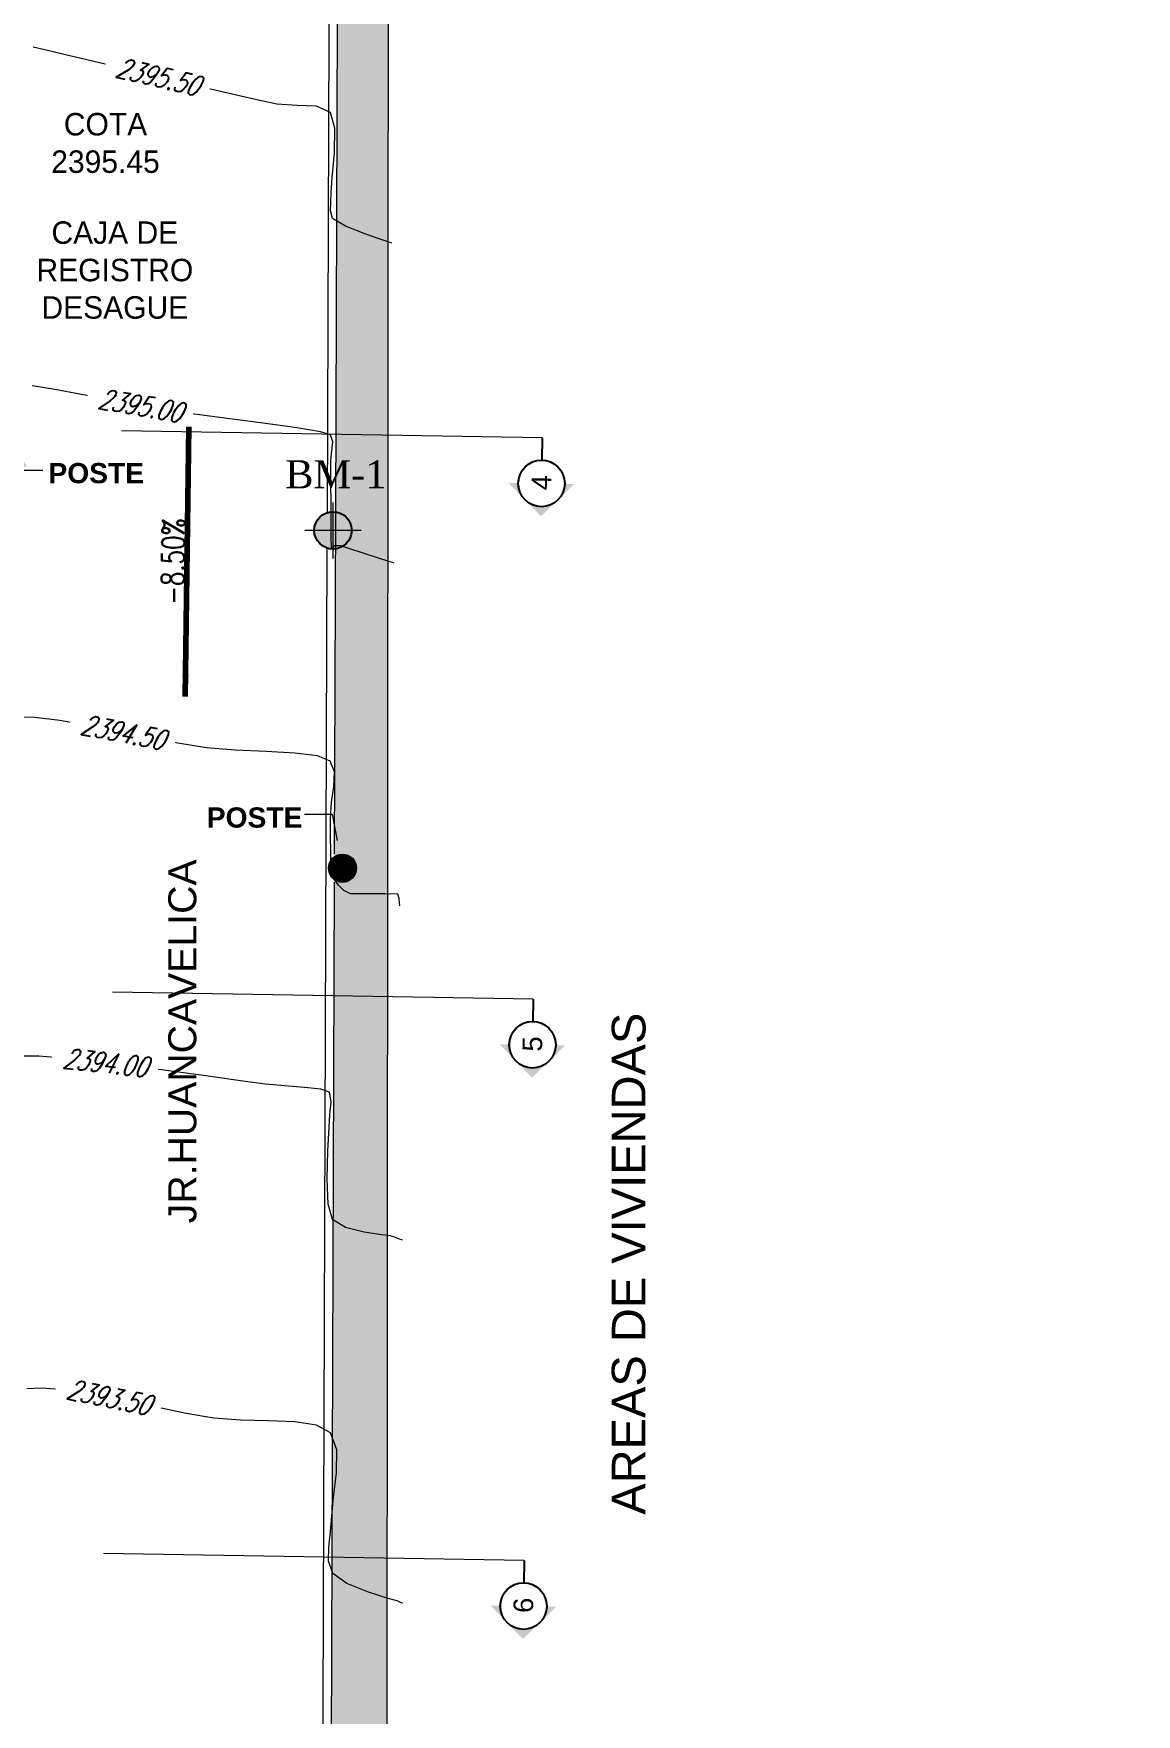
# Model space of a CAD drawing. Header units: metres. Extents: x 0 to 730306, y 0 to 8491524.
# Drawn here: x 729558.87 to 729578.52, y 8491359.72 to 8491389.66 of the extents above; entities that cross this region are included whole.
import ezdxf
from ezdxf import colors
from ezdxf.entities.mleader import LeaderData, LeaderLine
from ezdxf.math import Vec2, Vec3

# ---------------------------------------------------------------- set-up
doc = ezdxf.new("R2010")
doc.units = ezdxf.units.M
doc.linetypes.add('HIDDEN', pattern=[0.375, 0.25, -0.125])
for name, color, linetype in [('C-TOPO-MAJR', 9, 'Continuous'), ('C-TOPO-MINR', 8, 'Continuous'), ('C-TOPO-TEXT', 7, 'Continuous'), ('LINEAS DE SECCIÓN', 150, 'HIDDEN'), ('TEXTO DE SECCIÓN', 11, 'Continuous'), ('V-NODE-TEXT', 11, 'Continuous')]:
    doc.layers.add(name, color=color, linetype=linetype)
for name, color, linetype, lineweight in [('CALLES', 5, 'Continuous', 18), ('ESPINAS', 86, 'Continuous', 0), ('HACH', 7, 'Continuous', 0), ('T-POSTE', 7, 'Continuous', 25), ('TEX-2', 5, 'Continuous', 5), ('TEXTO', 255, 'Continuous', 0)]:
    doc.layers.add(name, color=color, linetype=linetype, lineweight=lineweight)
doc.styles.add('Arial', font='arial.ttf')
doc.styles.add('Estilo_Generado_4', font='')
doc.styles.add('ROMANS-SP', font='simplex.shx', dxfattribs={"width": 0.75, "height": 1.8, "bigfont": '@extfont2.shx'})
doc.styles.add('SIMPLEX', font='simplex.shx', dxfattribs={"width": 0.75, "oblique": 20, "height": 1.75})
doc.styles.get("Standard").update_dxf_attribs({"font": 'arial.ttf'})
doc.styles.add('Titulo', font='BRITANIC.TTF')
doc.styles.get('Estilo_Generado_4').set_extended_font_data('Arial', bold=True)
doc.dimstyles.new('COTA JCCH', dxfattribs={"dimtxt": 1.8, "dimasz": 1.8, "dimexe": 1.8, "dimexo": 0.75, "dimgap": 0.09, "dimtad": 0, "dimtih": 1, "dimtoh": 1, "dimzin": 0, "dimdsep": 46, "dimtxsty": 'Standard', "dimblk": 'ARCHTICK', "dimcen": 0.09, "dimazin": 0, "dimtfac": 1, "dimtix": 1, "dimtofl": 0, "dimtmove": 0, "dimatfit": 3, "dimfxl": 1, "dimtolj": 1, "dimtzin": 0, "dimarcsym": 0})

# ---------------------------------------------------------------- blocks, each defined once
blk = doc.blocks.new('*U112', base_point=(729564.2023147538, 8491380.80613671, 2395.023))
at = {"layer": 'V-NODE-TEXT', "color": 7, "linetype": 'ByBlock', "insert": (729563.3523147538, 8491382.05613671, 2395.023), "char_height": 0.5, "attachment_point": 1}
blk.add_mtext('{\\fTimes New Roman|b0|i0|c0|p18;\\C7;BM-1}', dxfattribs=at)
blk = doc.blocks.new('*U113', base_point=(729564.2023147538, 8491380.80613671, 2395.023))
at = {"color": 6, "linetype": 'ByBlock', "lineweight": -2}
blk.add_blockref('*U112', (729564.2023147538, 8491380.80613671, 2395.023), dxfattribs=at)
blk = doc.blocks.new('AeccSectionMark')
at = {"linetype": 'ByBlock', "lineweight": -2}
h = blk.add_hatch(color=0, dxfattribs=at)
h.paths.add_polyline_path([(6, 7.207106781186548), (5.646446609406726, 6.853553390593274, -0.4142135623730954), (6.353553390593274, 6.853553390593274)])
h.paths.add_polyline_path([(5.646446609406726, 6.853553390593274), (5.292893218813451, 6.499999999999999), (5.5, 6.499999999999999, -0.1989123673796585)])
h.paths.add_polyline_path([(6.353553390593274, 6.853553390593275, -0.198912367379659), (6.5, 6.499999999999999), (6.70710678118655, 6.499999999999999)])
at = {"color": 0, "linetype": 'ByBlock', "lineweight": -2}
blk.add_circle((6, 6.5), 0.5, dxfattribs=at)
blk = doc.blocks.new('POSTE DE CONCRETO')
at = {"layer": 'T-POSTE', "lineweight": 0}
h = blk.add_hatch(dxfattribs=at)
h.set_pattern_fill('ANSI31', color=256, scale=0.02, angle=135)
h.set_pattern_definition([(180, (0, 0), (-6.938893903907228e-18, -0.0635), [])])
edge = h.paths.add_edge_path()
edge.add_arc((0, 0), 1.728643028095317, 0, 360)
blk.add_circle((0, 0), 1.728643028095317, dxfattribs=at)
blk = doc.blocks.new('*U139', base_point=(729564.3710564843, 8491374.790065188, 2394.539))
at = {"color": 3, "linetype": 'ByBlock', "lineweight": -2, "xscale": 0.1446221087505031, "yscale": 0.1446221087505031, "zscale": 0.1446221087505031}
blk.add_blockref('POSTE DE CONCRETO', (729564.3710564843, 8491374.790065188, 2394.539), dxfattribs=at)
blk = doc.blocks.new('_ArchTick')
at = {"color": 0, "linetype": 'ByBlock', "const_width": 0.15}
blk.add_lwpolyline([(-0.5, -0.5), (0.5, 0.5)], dxfattribs=at)

msp = doc.modelspace()

# ---------------------------------------------------------------- hatches: boundary and pattern name
at = {"true_color": 0xff0000}
h = msp.add_hatch(color=1, dxfattribs=at)
h.dxf.hatch_style = 1
h.paths.add_polyline_path([(729564.5356480872, 8491380.80613671, 0.4142135623730951), (729564.2023147538, 8491381.139470045), (729564.2023147538, 8491380.80613671)])
h.paths.add_polyline_path([(729563.8689814204, 8491380.80613671, 0.4142135623730951), (729564.2023147538, 8491380.472803377), (729564.2023147538, 8491380.80613671)])
at = {"true_color": 0xffffff}
h = msp.add_hatch(color=7, dxfattribs=at)
h.dxf.hatch_style = 1
h.paths.add_polyline_path([(729563.8689814204, 8491380.80613671), (729564.2023147538, 8491380.80613671), (729564.2023147538, 8491381.139470045, 0.4142135623730951)])
h.paths.add_polyline_path([(729564.2023147538, 8491380.472803377, 0.4142135623730951), (729564.5356480872, 8491380.80613671), (729564.2023147538, 8491380.80613671)])

# ---------------------------------------------------------------- linework, layer by layer
at = {"lineweight": 5, "elevation": 2395.023, "flags": 128}
for points in [[(729564.2023147538, 8491381.30613671), (729564.2023147538, 8491380.30613671)], [(729564.7023147538, 8491380.80613671), (729563.7023147538, 8491380.80613671)]]:
    msp.add_lwpolyline(points, dxfattribs=at)
msp.add_circle((729564.2023147538, 8491380.80613671, 2395.023), 0.3333333333333333)
at = {"layer": 'C-TOPO-MAJR', "color": 3, "linetype": 'Continuous', "lineweight": 9, "elevation": 2395}
msp.add_lwpolyline([(729565.2924412095, 8491380.222197762), (729565.2626687345, 8491380.231875638), (729565.1801001774, 8491380.258786883), (729565.0140026688, 8491380.312993927), (729564.7565627613, 8491380.396968998), (729564.4688294611, 8491380.490448415), (729564.3380594796, 8491380.531895168), (729564.2793284352, 8491380.532042673), (729564.226329114, 8491380.528858228), (729564.1757846155, 8491380.469338462), (729564.1729279698, 8491380.694825295), (729564.1695336709, 8491381.201883154), (729564.1664882306, 8491381.73890678), (729564.164678161, 8491382.05429091), (729564.181044792, 8491382.222719597), (729564.1974178691, 8491382.384543316), (729564.1611196474, 8491382.507352393), (729563.9789736726, 8491382.56254658), (729563.5657234148, 8491382.632290255), (729563.0008606954, 8491382.711572895), (729562.3638773358, 8491382.795383971), (729561.7342651575, 8491382.878712952), (729561.1915159818, 8491382.956549315), (729560.5629142373, 8491383.066298412), (729559.8801459236, 8491383.197025819), (729559.2456129804, 8491383.315263266), (729558.8415301959, 8491383.378369773)], dxfattribs=at)
at = {"layer": 'C-TOPO-MINR', "color": 84, "linetype": 'Continuous', "lineweight": 0}
for points, elevation in [([(729565.2526875702, 8491385.925445242), (729565.2393631561, 8491385.92966548), (729565.1972021754, 8491385.942725483), (729565.112333951, 8491385.969333384), (729565.0068365386, 8491386.00522404), (729564.7850347675, 8491386.08369165), (729564.4275092625, 8491386.22483296), (729564.1966462198, 8491386.36347675), (729564.1554404158, 8491386.498446072), (729564.1617875689, 8491386.659310404), (729564.1704252876, 8491386.827018183), (729564.1905172647, 8491387.091463042), (729564.2270493389, 8491387.527394941), (729564.2324706853, 8491387.96946257), (729564.1592304787, 8491388.25231461), (729563.9100670336, 8491388.36319242), (729563.5624946131, 8491388.37455472), (729563.2027050563, 8491388.397003371), (729562.7914593578, 8491388.488500385), (729562.0195491558, 8491388.668079508), (729561.073963524, 8491388.890661528), (729560.1416915345, 8491389.111167235), (729559.4097222611, 8491389.284517406), (729559.0650447762, 8491389.365632838), (729558.8570086516, 8491389.411869379)], 2395.5), ([(729565.3945590202, 8491374.118179956), (729565.393379635, 8491374.128898041), (729565.3904826276, 8491374.168412939), (729565.3826696591, 8491374.24825588), (729565.3598385651, 8491374.324158147), (729565.1328467686, 8491374.335522797), (729564.7363679736, 8491374.333191272), (729564.5157339801, 8491374.332016097), (729564.4557105796, 8491374.359617697), (729564.3982299855, 8491374.392546583), (729564.3033927777, 8491374.48501759), (729564.1906724139, 8491374.644320691), (729564.1700884666, 8491374.796707286), (729564.1613952114, 8491375.061151808), (729564.1585572466, 8491375.37485567), (729564.1555391706, 8491375.675020278), (729564.1775945269, 8491375.959864544), (729564.2191745959, 8491376.247396993), (729564.2280405823, 8491376.504503453), (729564.1519536905, 8491376.698069755), (729563.9281810723, 8491376.790086163), (729563.5230812118, 8491376.838810213), (729563.0096380691, 8491376.865073752), (729562.4608356045, 8491376.889708621), (729561.9496577779, 8491376.933546666), (729561.4397458473, 8491377.019060342), (729560.7619108609, 8491377.151601689), (729560.0239102261, 8491377.296130145), (729559.3335013494, 8491377.417605137), (729558.8878532914, 8491377.474639382), (729558.6520531783, 8491377.482223079)], 2394.5), ([(729565.43830853, 8491368.164886026), (729565.4274388304, 8491368.16890693), (729565.3906242675, 8491368.18267977), (729565.3150109827, 8491368.210771332), (729565.2245593562, 8491368.242793562), (729565.0680655388, 8491368.261354959), (729564.7608746963, 8491368.30376755), (729564.4282908903, 8491368.388255363), (729564.195618182, 8491368.533042425), (729564.1184031132, 8491368.80686529), (729564.0972358155, 8491369.255616251), (729564.1095552176, 8491369.754646128), (729564.1328002482, 8491370.179305738), (729564.1444098363, 8491370.404945903), (729564.1672423331, 8491370.626595097), (729564.1390443492, 8491370.801870959), (729563.988348661, 8491370.850659415), (729563.6956557791, 8491370.884321777), (729563.3404836959, 8491370.911861204), (729563.0023504045, 8491370.942280864), (729562.639613443, 8491370.991665466), (729561.9804512601, 8491371.084851705), (729561.1488233681, 8491371.199149653), (729560.2686892799, 8491371.311869381), (729559.4640085076, 8491371.40032096), (729558.9578910697, 8491371.43836152), (729558.7002359092, 8491371.44018105)], 2394), ([(729565.4400432023, 8491361.696784498), (729565.4364098856, 8491361.698457362), (729565.4193198232, 8491361.706332123), (729565.3818710829, 8491361.723568225), (729565.3455730861, 8491361.740158238), (729565.1860124609, 8491361.782992275), (729564.8324860669, 8491361.891586691), (729564.4490140346, 8491362.046574747), (729564.199616495, 8491362.228589691), (729564.1254509651, 8491362.443324417), (729564.1278236568, 8491362.697109953), (729564.1609777432, 8491362.971536748), (729564.1791563983, 8491363.24819526), (729564.210783563, 8491363.591480302), (729564.2663832203, 8491364.015794301), (729564.2733486076, 8491364.42773915), (729564.1590729615, 8491364.733916739), (729563.9116480425, 8491364.865352944), (729563.5246997661, 8491364.925231883), (729563.0533816533, 8491364.945096044), (729562.5528472244, 8491364.95648792), (729562.0782500001, 8491364.990950001), (729561.5877663954, 8491365.079021057), (729560.923518461, 8491365.220199158), (729560.1882002297, 8491365.371210089), (729559.4845057334, 8491365.48877962), (729559.0133296152, 8491365.529677158), (729558.747990751, 8491365.51480129)], 2393.5)]:
    msp.add_lwpolyline(points, dxfattribs=dict(at, elevation=elevation))
at = {"layer": 'CALLES', "lineweight": 13}
for points in [[(729564.2535009411, 8491381.13551656), (729564.314295298, 8491398.667597273)], [(729564.2323643144, 8491375.040065188), (729564.2535009411, 8491381.13551656)], [(729563.9700058692, 8491342.638019651), (729564.1012564119, 8491380.488491746)], [(729564.1300817799, 8491345.543484509), (729564.2306305112, 8491374.540065188)]]:
    msp.add_lwpolyline(points, dxfattribs=at)
at = {"layer": 'LINEAS DE SECCIÓN', "color": 150, "linetype": 'HIDDEN', "lineweight": 20, "ltscale": 30}
for points in [[(729567.7709495669, 8491372.458436003), (729540.774418652, 8491372.891239151), (729536.7749325905, 8491372.955358136)], [(729567.7709495669, 8491372.458436003), (729540.774418652, 8491372.891239151), (729536.7749325905, 8491372.955358136)], [(729567.7709495669, 8491372.458436003), (729540.774418652, 8491372.891239151), (729536.7749325905, 8491372.955358136)], [(729567.6106521047, 8491362.459720848), (729540.6141211899, 8491362.892523997), (729536.6146351284, 8491362.956642982)], [(729567.6106521047, 8491362.459720848), (729540.6141211899, 8491362.892523997), (729536.6146351284, 8491362.956642982)], [(729567.6106521047, 8491362.459720848), (729540.6141211899, 8491362.892523997), (729536.6146351284, 8491362.956642982)]]:
    msp.add_lwpolyline(points, dxfattribs=at)

# ---------------------------------------------------------------- block references
at = {"color": 6, "linetype": 'ByBlock', "lineweight": -2}
msp.add_blockref('*U113', (729564.2023147538, 8491380.80613671, 2395.023), dxfattribs=at)
at = {"layer": 'ESPINAS'}
msp.add_blockref('*U139', (729564.3710564843, 8491374.790065188, 2394.539), dxfattribs=at)

# ---------------------------------------------------------------- texts
at = {"layer": 'C-TOPO-TEXT', "color": 7, "linetype": 'Continuous', "lineweight": 5, "attachment_point": 2, "rotation": 89.26995370065724, "style": 'ROMANS-SP'}
for insert, char_height in [((729561.1512797007, 8491380.256265372), 0.4000000272586775), ((729561.1512796765, 8491380.25626537), 0.4000000657208564), ((729561.151279678, 8491380.25626537), 0.4000000635492297)]:
    msp.add_mtext('{\\C2;-8.50%}', dxfattribs=dict(at, insert=insert, char_height=char_height))
at = {"layer": 'TEX-2', "lineweight": 9, "style": 'Arial'}
for s, height, p in [('JR.HUANCAVELICA', 0.5, (729561.7675965945, 8491368.46417871)), ('AREAS DE VIVIENDAS', 0.6, (729569.770827813, 8491363.272812016, -2393.5))]:
    msp.add_text(s, height=height, rotation=90, dxfattribs=at).set_placement(p)
at = {"layer": 'TEXTO DE SECCIÓN', "color": 11, "linetype": 'Continuous', "lineweight": -3, "char_height": 0.35, "attachment_point": 5, "rotation": 89.08152386601843, "bg_fill": 3, "box_fill_scale": 1.635, "bg_fill_color": 256, "bg_fill_true_color": 13158600, "bg_fill_transparency": 0}
for s, insert, width in [('4', (729567.9184232311, 8491381.65725389), 0.1397189726864604), ('5', (729567.7581257691, 8491371.658538736), 0.1339317963029976), ('6', (729567.597828307, 8491361.659823582), 0.1333806366474297)]:
    msp.add_mtext(s, dxfattribs=dict(at, insert=insert, width=width))

# ---------------------------------------------------------------- leaders
at = {"layer": 'TEX-2', "lineweight": 9}
ml = msp.add_multileader_mtext('Standard', dxfattribs=at)
ml.set_content('{\\H1.44x;\\C1;POSTE\\H0.69444x; }', color=2, style='Estilo_Generado_4')
ml.set_leader_properties(color=5, linetype='ByLayer', lineweight=-1)
ml.build(insert=Vec2(0, 0))
ml.multileader.update_dxf_attribs({"dogleg_length": 2.5, "arrow_head_size": 0.5, "scale": 0.2})
ctx = ml.context
ctx.base_point, ctx.scale, ctx.char_height, ctx.arrow_head_size, ctx.landing_gap_size, ctx.plane_origin = Vec3(729559.0315514257, 8491381.878202863, 2395.033), 0.2, 0.25, 0.5, 0.1, Vec3(729558.3202556922, 8491381.689164001, 2395.033)
notes = []
notes.append((ctx, [(0, (1, 1, 0), (729558.5315514257, 8491381.878202863, 2395.033), (1, 0), 0.5, [(0, [(729558.3202556922, 8491381.689164001, 2395.033)], 0, [])])]))
ctx.mtext.insert, ctx.mtext.flow_direction = Vec3(729559.1315514257, 8491382.006395223, 2395.033), 5
ml = msp.add_multileader_mtext('Standard', dxfattribs=at)
ml.set_content('{\\H1.44x;\\C1;POSTE\\H0.69444x; }', color=2, style='Estilo_Generado_4')
ml.set_leader_properties(color=5, linetype='ByLayer', lineweight=-1)
ml.build(insert=Vec2(0, 0))
ml.multileader.update_dxf_attribs({"dogleg_length": 2.5, "arrow_head_size": 0.5, "scale": 0.2})
ctx = ml.context
ctx.base_point, ctx.scale, ctx.char_height, ctx.arrow_head_size, ctx.landing_gap_size, ctx.plane_origin = Vec3(729561.852884318, 8491375.74395487, 2394.539), 0.2, 0.25, 0.5, 0.1, Vec3(729564.3710564843, 8491374.790065188, 2394.539)
notes.append((ctx, [(0, (1, 1, 0), (729564.1959675376, 8491375.74395487, 2394.539), (-1, 0), 0.5, [(0, [(729564.3710564843, 8491374.790065188, 2394.539)], 0, [])])]))
ctx.mtext.insert, ctx.mtext.flow_direction = Vec3(729561.952884318, 8491375.87214723, 2394.539), 5
at = {"layer": 'TEXTO', "lineweight": 5}
ml = msp.add_multileader_mtext('Standard', dxfattribs=at)
ml.set_content('{\\C255;COTA\\P2395.45}', color=1, style='Titulo')
ml.set_leader_properties()
ml.build(insert=Vec2(0, 0))
ml.multileader.update_dxf_attribs({"leader_type": 2, "has_text_frame": 1, "arrow_head_size": 0.8, "scale": 0.2})
ctx = ml.context
ctx.base_point, ctx.scale, ctx.char_height, ctx.arrow_head_size, ctx.landing_gap_size, ctx.plane_origin = Vec3(729558.5945029071, 8491388.037997557), 0.2, 0.4, 0.8, 0.4, Vec3(729556.2977143574, 8491385.489748389)
ctx.text_align_type = 1
notes.append((ctx, [(0, (1, 1, 0), (729556.9945029072, 8491388.037997557), (1, 0), 1.6, [(0, [(729556.2977143574, 8491385.489748389)], 0, [])])]))
ctx.mtext.insert, ctx.mtext.alignment, ctx.mtext.flow_direction = Vec3(729560.1489351416, 8491388.24136752), 2, 5
ml = msp.add_multileader_mtext('Standard', dxfattribs=at)
ml.set_content('CAJA DE \\PREGISTRO\\PDESAGUE', color=1, style='Titulo')
ml.set_leader_properties()
ml.build(insert=Vec2(0, 0))
ml.multileader.update_dxf_attribs({"leader_type": 2, "has_text_frame": 1, "arrow_head_size": 0.8, "scale": 0.2})
ctx = ml.context
ctx.base_point, ctx.scale, ctx.char_height, ctx.arrow_head_size, ctx.landing_gap_size, ctx.plane_origin = Vec3(729558.6052070087, 8491386.10728657), 0.2, 0.4, 0.8, 0.4, Vec3(729556.7824712422, 8491384.474117104)
ctx.text_align_type = 1
notes.append((ctx, [(0, (1, 1, 0), (729557.0052070087, 8491386.10728657), (1, 0), 1.6, [(0, [(729556.7824712422, 8491384.474117104)], 0, [])])]))
ctx.mtext.insert, ctx.mtext.alignment, ctx.mtext.flow_direction = Vec3(729560.315536679, 8491386.310949575), 2, 5
for ctx, leaders in notes:
    for number, flags, end, landing, length, lines in leaders:
        leader = LeaderData()
        leader.index, (leader.has_last_leader_line, leader.has_dogleg_vector, leader.attachment_direction) = number, flags
        leader.last_leader_point, leader.dogleg_vector, leader.dogleg_length = Vec3(end), Vec3(landing), length
        for number, points, colour, breaks in lines:
            line = LeaderLine()
            line.index, line.vertices, line.color, line.breaks = number, Vec3.list(points), colors.encode_raw_color(colour), breaks
            leader.lines.append(line)
        ctx.leaders.append(leader)

# ---------------------------------------------------------------- next in the draw order: texts
at = {"layer": 'C-TOPO-TEXT', "color": 7, "linetype": 'Continuous', "lineweight": 5, "char_height": 0.3600000245328098, "width": 1.70437501195924, "attachment_point": 5, "style": 'SIMPLEX', "bg_fill": 3, "box_fill_scale": 1.277777777777778, "bg_fill_color": 256, "bg_fill_true_color": 13158600, "bg_fill_transparency": 0}
for s, insert, rotation in [('{\\C2;2395.50}', (729561.077458919, 8491388.889838746, 2395.5), 346.7542392544812), ('{\\C2;2395.00}', (729560.76534195, 8491383.030956069, 2395), 350.0964149656897), ('{\\C2;2394.50}', (729560.4553328581, 8491377.211641265, 2394.5), 348.91955166689877), ('{\\C2;2394.00}', (729560.1417807693, 8491371.325819332, 2394), 353.7271552254696), ('{\\C2;2393.50}', (729560.20278186, 8491365.368215486, 2393.5), 348.39463356966866)]:
    msp.add_mtext(s, dxfattribs=dict(at, insert=insert, rotation=rotation))
at = {"layer": 'TEXTO DE SECCIÓN', "color": 11, "linetype": 'Continuous', "lineweight": -3, "char_height": 0.35, "attachment_point": 5, "rotation": 89.08152385151578, "bg_fill": 3, "box_fill_scale": 1.635, "bg_fill_color": 256, "bg_fill_true_color": 13158600, "bg_fill_transparency": 0}
for s, insert, width in [('4', (729567.9184232297, 8491381.657253813), 0.1397189861211998), ('5', (729567.7581257677, 8491371.65853866), 0.1339318091812685), ('6', (729567.5978283056, 8491361.659823505), 0.1333806494727036)]:
    msp.add_mtext(s, dxfattribs=dict(at, insert=insert, width=width))

# ---------------------------------------------------------------- next in the draw order: linework, layer by layer
at = {"layer": 'C-TOPO-MAJR', "color": 3, "linetype": 'Continuous', "lineweight": 9, "elevation": 2395}
msp.add_lwpolyline([(729565.2924412095, 8491380.222197762), (729565.2626687345, 8491380.231875638), (729565.1801001774, 8491380.258786883), (729565.0140026688, 8491380.312993927), (729564.7565627613, 8491380.396968998), (729564.4688294611, 8491380.490448415), (729564.3380594796, 8491380.531895168), (729564.2793284352, 8491380.532042673), (729564.226329114, 8491380.528858228), (729564.1757846155, 8491380.469338462), (729564.1729279698, 8491380.694825295), (729564.1695336709, 8491381.201883154), (729564.1664882306, 8491381.73890678), (729564.164678161, 8491382.05429091), (729564.181044792, 8491382.222719597), (729564.1974178691, 8491382.384543316), (729564.1611196474, 8491382.507352393), (729563.9789736726, 8491382.56254658), (729563.5657234148, 8491382.632290255), (729563.0008606954, 8491382.711572895), (729562.3638773358, 8491382.795383971), (729561.7342651575, 8491382.878712952), (729561.1915159818, 8491382.956549315), (729560.5629142373, 8491383.066298412), (729559.8801459236, 8491383.197025819), (729559.2456129804, 8491383.315263266), (729558.8415301959, 8491383.378369773)], dxfattribs=at)
at = {"layer": 'C-TOPO-MINR', "color": 84, "linetype": 'Continuous', "lineweight": 0}
for points, elevation in [([(729565.2526875702, 8491385.925445242), (729565.2393631561, 8491385.92966548), (729565.1972021754, 8491385.942725483), (729565.112333951, 8491385.969333384), (729565.0068365386, 8491386.00522404), (729564.7850347675, 8491386.08369165), (729564.4275092625, 8491386.22483296), (729564.1966462198, 8491386.36347675), (729564.1554404158, 8491386.498446072), (729564.1617875689, 8491386.659310404), (729564.1704252876, 8491386.827018183), (729564.1905172647, 8491387.091463042), (729564.2270493389, 8491387.527394941), (729564.2324706853, 8491387.96946257), (729564.1592304787, 8491388.25231461), (729563.9100670336, 8491388.36319242), (729563.5624946131, 8491388.37455472), (729563.2027050563, 8491388.397003371), (729562.7914593578, 8491388.488500385), (729562.0195491558, 8491388.668079508), (729561.073963524, 8491388.890661528), (729560.1416915345, 8491389.111167235), (729559.4097222611, 8491389.284517406), (729559.0650447762, 8491389.365632838), (729558.8570086516, 8491389.411869379)], 2395.5), ([(729565.3945590202, 8491374.118179956), (729565.393379635, 8491374.128898041), (729565.3904826276, 8491374.168412939), (729565.3826696591, 8491374.24825588), (729565.3598385651, 8491374.324158147), (729565.1328467686, 8491374.335522797), (729564.7363679736, 8491374.333191272), (729564.5157339801, 8491374.332016097), (729564.4557105796, 8491374.359617697), (729564.3982299855, 8491374.392546583), (729564.3033927777, 8491374.48501759), (729564.1906724139, 8491374.644320691), (729564.1700884666, 8491374.796707286), (729564.1613952114, 8491375.061151808), (729564.1585572466, 8491375.37485567), (729564.1555391706, 8491375.675020278), (729564.1775945269, 8491375.959864544), (729564.2191745959, 8491376.247396993), (729564.2280405823, 8491376.504503453), (729564.1519536905, 8491376.698069755), (729563.9281810723, 8491376.790086163), (729563.5230812118, 8491376.838810213), (729563.0096380691, 8491376.865073752), (729562.4608356045, 8491376.889708621), (729561.9496577779, 8491376.933546666), (729561.4397458473, 8491377.019060342), (729560.7619108609, 8491377.151601689), (729560.0239102261, 8491377.296130145), (729559.3335013494, 8491377.417605137), (729558.8878532914, 8491377.474639382), (729558.6520531783, 8491377.482223079)], 2394.5), ([(729565.43830853, 8491368.164886026), (729565.4274388304, 8491368.16890693), (729565.3906242675, 8491368.18267977), (729565.3150109827, 8491368.210771332), (729565.2245593562, 8491368.242793562), (729565.0680655388, 8491368.261354959), (729564.7608746963, 8491368.30376755), (729564.4282908903, 8491368.388255363), (729564.195618182, 8491368.533042425), (729564.1184031132, 8491368.80686529), (729564.0972358155, 8491369.255616251), (729564.1095552176, 8491369.754646128), (729564.1328002482, 8491370.179305738), (729564.1444098363, 8491370.404945903), (729564.1672423331, 8491370.626595097), (729564.1390443492, 8491370.801870959), (729563.988348661, 8491370.850659415), (729563.6956557791, 8491370.884321777), (729563.3404836959, 8491370.911861204), (729563.0023504045, 8491370.942280864), (729562.639613443, 8491370.991665466), (729561.9804512601, 8491371.084851705), (729561.1488233681, 8491371.199149653), (729560.2686892799, 8491371.311869381), (729559.4640085076, 8491371.40032096), (729558.9578910697, 8491371.43836152), (729558.7002359092, 8491371.44018105)], 2394), ([(729565.4400432023, 8491361.696784498), (729565.4364098856, 8491361.698457362), (729565.4193198232, 8491361.706332123), (729565.3818710829, 8491361.723568225), (729565.3455730861, 8491361.740158238), (729565.1860124609, 8491361.782992275), (729564.8324860669, 8491361.891586691), (729564.4490140346, 8491362.046574747), (729564.199616495, 8491362.228589691), (729564.1254509651, 8491362.443324417), (729564.1278236568, 8491362.697109953), (729564.1609777432, 8491362.971536748), (729564.1791563983, 8491363.24819526), (729564.210783563, 8491363.591480302), (729564.2663832203, 8491364.015794301), (729564.2733486076, 8491364.42773915), (729564.1590729615, 8491364.733916739), (729563.9116480425, 8491364.865352944), (729563.5246997661, 8491364.925231883), (729563.0533816533, 8491364.945096044), (729562.5528472244, 8491364.95648792), (729562.0782500001, 8491364.990950001), (729561.5877663954, 8491365.079021057), (729560.923518461, 8491365.220199158), (729560.1882002297, 8491365.371210089), (729559.4845057334, 8491365.48877962), (729559.0133296152, 8491365.529677158), (729558.747990751, 8491365.51480129)], 2393.5)]:
    msp.add_lwpolyline(points, dxfattribs=dict(at, elevation=elevation))
at = {"layer": 'LINEAS DE SECCIÓN', "color": 150, "linetype": 'HIDDEN', "lineweight": 20, "ltscale": 30}
msp.add_lwpolyline([(729567.9312470289, 8491382.457151156), (729540.9347161141, 8491382.889954304), (729536.9352300526, 8491382.95407329)], dxfattribs=at)

# ---------------------------------------------------------------- next in the draw order: texts
at = {"layer": 'TEXTO DE SECCIÓN', "color": 11, "linetype": 'Continuous', "lineweight": -3, "char_height": 0.35, "attachment_point": 5, "rotation": 89.08152386391211, "bg_fill": 3, "box_fill_scale": 1.635, "bg_fill_color": 256, "bg_fill_true_color": 13158600, "bg_fill_transparency": 0}
for s, insert, width in [('4', (729567.91842323, 8491381.657253817), 0.1397189853626562), ('5', (729567.7581257679, 8491371.658538664), 0.1339318084541439), ('6', (729567.5978283058, 8491361.659823509), 0.1333806487485712)]:
    msp.add_mtext(s, dxfattribs=dict(at, insert=insert, width=width))

# ---------------------------------------------------------------- next in the draw order: hatches: boundary and pattern name
at = {"layer": 'HACH', "lineweight": 0}
h = msp.add_hatch(dxfattribs=at)
h.set_pattern_fill('AR-B816', color=256, scale=0.001)
h.set_pattern_definition([(0, (-12.8279999998631, 1.75620000064373), (0, 0.2032), []), (90, (-12.8279999998631, 1.75620000064373), (-0.2032, 0.2032), [0.2032, -0.2032])])
h.paths.add_polyline_path([(729565.1974042933, 8491400.263980908), (729567.3209430099, 8491402.311283601), (729575.6348595244, 8491401.903416831), (729575.6369316085, 8491402.839153755), (729567.0756540365, 8491403.16274764), (729566.0958193117, 8491402.273498142), (729564.8372980932, 8491401.017913345), (729564.3185313024, 8491399.88919046), (729564.3159708712, 8491399.150804743, -0.5267923402412314), (729564.6560501467, 8491398.917597273, -0.5290093097320829), (729564.3143557135, 8491398.685020123), (729564.2535009411, 8491381.13551656, -0.3697465212635742), (729564.5356480872, 8491380.80613671, -0.3717186153821067), (729564.2512154182, 8491380.476409798), (729564.2322183412, 8491374.99796894, -0.5992879893094292), (729564.6210564843, 8491374.790065188, -0.6016469251696271), (729564.2307798405, 8491374.583129296), (729564.1298243462, 8491345.469244897, -0.6702536605772514), (729564.5576115389, 8491345.293484509, -0.672769273336761), (729564.1286097006, 8491345.118961325), (729564.1200248813, 8491342.643242322), (729564.1195659493, 8491342.510893963, -0.3951821841845995), (729564.4311109859, 8491342.178273488, -0.3971881220550397), (729564.1172586592, 8491341.845509905), (729564.0917583848, 8491334.49165519, 0.4566055611790909), (729565.3563300753, 8491333.435362674), (729565.3645879563, 8491334.442180349), (729565.1526534227, 8491334.443918629)])
h.paths.add_polyline_path([(729563.1105209835, 8491342.6435763), (729565.1243998588, 8491342.6435763), (729565.1243998588, 8491343.711168224), (729563.1105209835, 8491343.711168224)], flags=9)
h.paths.add_polyline_path([(729563.2150580847, 8491381.271439523), (729565.22893696, 8491381.271439523), (729565.22893696, 8491382.339031447), (729563.2150580847, 8491382.339031447)], flags=9)

# ---------------------------------------------------------------- next in the draw order: linework, layer by layer
at = {"layer": 'CALLES', "lineweight": 13}
for points in [[(729564.1034617511, 8491381.124474887), (729564.1686450663, 8491399.922258137), (729564.7122655683, 8491401.105057253), (729565.9923869378, 8491402.382191801), (729567.0201647781, 8491403.3149521), (729575.637263976, 8491402.989248302)], [(729578.5190630457, 8491334.334287835), (729565.1526534227, 8491334.443918629), (729565.1974042933, 8491400.263980908), (729567.3209430099, 8491402.311283601), (729575.6348595244, 8491401.903416831)]]:
    msp.add_lwpolyline(points, dxfattribs=at)
at = {"layer": 'TEXTO DE SECCIÓN', "color": 11, "linetype": 'Continuous', "lineweight": -3}
for p, q in [((729567.9312470289, 8491382.457151156), (729567.9248351294, 8491382.057202486)), ((729567.9312470289, 8491382.457151156), (729567.9248351293, 8491382.057202484)), ((729567.9312470289, 8491382.457151156), (729567.92483513, 8491382.057202522)), ((729567.7709495669, 8491372.458436003), (729567.7645376674, 8491372.058487333)), ((729567.7709495669, 8491372.458436003), (729567.7645376673, 8491372.058487331)), ((729567.7709495669, 8491372.458436003), (729567.764537668, 8491372.058487369)), ((729567.6106521047, 8491362.459720848), (729567.6042402053, 8491362.059772179)), ((729567.6106521047, 8491362.459720848), (729567.6042402051, 8491362.059772177)), ((729567.6106521047, 8491362.459720848), (729567.6042402058, 8491362.059772214))]:
    msp.add_line(p, q, dxfattribs=at)

# ---------------------------------------------------------------- next in the draw order: block references
for p, xscale, yscale, zscale, rotation in [((729572.9744368981, 8491386.947450513), 0.8284272563609537, 0.8284272563609537, 0.8284272563609537, 179.0815238639117), ((729572.9744369264, 8491386.947450535), 0.8284272608585398, 0.8284272608585398, 0.8284272608585398, 179.0815238515159), ((729572.9744364403, 8491386.947450105), 0.8284271812007595, 0.8284271812007595, 0.8284271812007595, 179.0815238660181), ((729572.8141394644, 8491376.948735382), 0.8284272608585398, 0.8284272608585398, 0.8284272608585398, 179.0815238515159), ((729572.8141389783, 8491376.948734952), 0.8284271812007595, 0.8284271812007595, 0.8284271812007595, 179.0815238660181), ((729572.8141394361, 8491376.94873536), 0.8284272563609537, 0.8284272563609537, 0.8284272563609537, 179.0815238639117), ((729572.6538419741, 8491366.950020203), 0.8284272563609537, 0.8284272563609537, 0.8284272563609537, 179.0815238639117), ((729572.6538420023, 8491366.950020228), 0.8284272608585398, 0.8284272608585398, 0.8284272608585398, 179.0815238515159), ((729572.6538415161, 8491366.950019797), 0.8284271812007595, 0.8284271812007595, 0.8284271812007595, 179.0815238660181)]:
    msp.add_blockref('AeccSectionMark', p, dxfattribs=dict(at, xscale=xscale, yscale=yscale, zscale=zscale, rotation=rotation))

# ---------------------------------------------------------------- next in the draw order: texts
at = {"layer": 'C-TOPO-TEXT', "color": 7, "linetype": 'Continuous', "lineweight": 5, "char_height": 0.3600000591487708, "attachment_point": 5, "style": 'SIMPLEX', "bg_fill": 3, "box_fill_scale": 1.277777777777778, "bg_fill_color": 256, "bg_fill_true_color": 13158600, "bg_fill_transparency": 0}
for s, insert, width, rotation in [('{\\C2;2395.50}', (729561.077458919, 8491388.889838746, 2395.5), 1.704375175844171, 346.7542392544812), ('{\\C2;2395.00}', (729560.76534195, 8491383.030956069, 2395), 1.704375175844171, 350.0964149656897), ('{\\C2;2394.50}', (729560.4553328581, 8491377.211641265, 2394.5), 1.704375175844171, 348.91955166689877), ('{\\C2;2394.00}', (729560.1417807693, 8491371.325819332, 2394), 1.704375175844171, 353.7271552254696), ('{\\C2;2393.50}', (729560.20278186, 8491365.368215486, 2393.5), 1.70437517584417, 348.39463356966866)]:
    msp.add_mtext(s, dxfattribs=dict(at, insert=insert, width=width, rotation=rotation))

# ---------------------------------------------------------------- next in the draw order: linework, layer by layer
at = {"layer": 'C-TOPO-MAJR', "color": 3, "linetype": 'Continuous', "lineweight": 9, "elevation": 2395}
msp.add_lwpolyline([(729565.2924412095, 8491380.222197762), (729565.2626687345, 8491380.231875638), (729565.1801001774, 8491380.258786883), (729565.0140026688, 8491380.312993927), (729564.7565627613, 8491380.396968998), (729564.4688294611, 8491380.490448415), (729564.3380594796, 8491380.531895168), (729564.2793284352, 8491380.532042673), (729564.226329114, 8491380.528858228), (729564.1757846155, 8491380.469338462), (729564.1729279698, 8491380.694825295), (729564.1695336709, 8491381.201883154), (729564.1664882306, 8491381.73890678), (729564.164678161, 8491382.05429091), (729564.181044792, 8491382.222719597), (729564.1974178691, 8491382.384543316), (729564.1611196474, 8491382.507352393), (729563.9789736726, 8491382.56254658), (729563.5657234148, 8491382.632290255), (729563.0008606954, 8491382.711572895), (729562.3638773358, 8491382.795383971), (729561.7342651575, 8491382.878712952), (729561.1915159818, 8491382.956549315), (729560.5629142373, 8491383.066298412), (729559.8801459236, 8491383.197025819), (729559.2456129804, 8491383.315263266), (729558.8415301959, 8491383.378369773)], dxfattribs=at)
at = {"layer": 'C-TOPO-MINR', "color": 84, "linetype": 'Continuous', "lineweight": 0}
for points, elevation in [([(729565.2526875702, 8491385.925445242), (729565.2393631561, 8491385.92966548), (729565.1972021754, 8491385.942725483), (729565.112333951, 8491385.969333384), (729565.0068365386, 8491386.00522404), (729564.7850347675, 8491386.08369165), (729564.4275092625, 8491386.22483296), (729564.1966462198, 8491386.36347675), (729564.1554404158, 8491386.498446072), (729564.1617875689, 8491386.659310404), (729564.1704252876, 8491386.827018183), (729564.1905172647, 8491387.091463042), (729564.2270493389, 8491387.527394941), (729564.2324706853, 8491387.96946257), (729564.1592304787, 8491388.25231461), (729563.9100670336, 8491388.36319242), (729563.5624946131, 8491388.37455472), (729563.2027050563, 8491388.397003371), (729562.7914593578, 8491388.488500385), (729562.0195491558, 8491388.668079508), (729561.073963524, 8491388.890661528), (729560.1416915345, 8491389.111167235), (729559.4097222611, 8491389.284517406), (729559.0650447762, 8491389.365632838), (729558.8570086516, 8491389.411869379)], 2395.5), ([(729565.3945590202, 8491374.118179956), (729565.393379635, 8491374.128898041), (729565.3904826276, 8491374.168412939), (729565.3826696591, 8491374.24825588), (729565.3598385651, 8491374.324158147), (729565.1328467686, 8491374.335522797), (729564.7363679736, 8491374.333191272), (729564.5157339801, 8491374.332016097), (729564.4557105796, 8491374.359617697), (729564.3982299855, 8491374.392546583), (729564.3033927777, 8491374.48501759), (729564.1906724139, 8491374.644320691), (729564.1700884666, 8491374.796707286), (729564.1613952114, 8491375.061151808), (729564.1585572466, 8491375.37485567), (729564.1555391706, 8491375.675020278), (729564.1775945269, 8491375.959864544), (729564.2191745959, 8491376.247396993), (729564.2280405823, 8491376.504503453), (729564.1519536905, 8491376.698069755), (729563.9281810723, 8491376.790086163), (729563.5230812118, 8491376.838810213), (729563.0096380691, 8491376.865073752), (729562.4608356045, 8491376.889708621), (729561.9496577779, 8491376.933546666), (729561.4397458473, 8491377.019060342), (729560.7619108609, 8491377.151601689), (729560.0239102261, 8491377.296130145), (729559.3335013494, 8491377.417605137), (729558.8878532914, 8491377.474639382), (729558.6520531783, 8491377.482223079)], 2394.5), ([(729565.43830853, 8491368.164886026), (729565.4274388304, 8491368.16890693), (729565.3906242675, 8491368.18267977), (729565.3150109827, 8491368.210771332), (729565.2245593562, 8491368.242793562), (729565.0680655388, 8491368.261354959), (729564.7608746963, 8491368.30376755), (729564.4282908903, 8491368.388255363), (729564.195618182, 8491368.533042425), (729564.1184031132, 8491368.80686529), (729564.0972358155, 8491369.255616251), (729564.1095552176, 8491369.754646128), (729564.1328002482, 8491370.179305738), (729564.1444098363, 8491370.404945903), (729564.1672423331, 8491370.626595097), (729564.1390443492, 8491370.801870959), (729563.988348661, 8491370.850659415), (729563.6956557791, 8491370.884321777), (729563.3404836959, 8491370.911861204), (729563.0023504045, 8491370.942280864), (729562.639613443, 8491370.991665466), (729561.9804512601, 8491371.084851705), (729561.1488233681, 8491371.199149653), (729560.2686892799, 8491371.311869381), (729559.4640085076, 8491371.40032096), (729558.9578910697, 8491371.43836152), (729558.7002359092, 8491371.44018105)], 2394), ([(729565.4400432023, 8491361.696784498), (729565.4364098856, 8491361.698457362), (729565.4193198232, 8491361.706332123), (729565.3818710829, 8491361.723568225), (729565.3455730861, 8491361.740158238), (729565.1860124609, 8491361.782992275), (729564.8324860669, 8491361.891586691), (729564.4490140346, 8491362.046574747), (729564.199616495, 8491362.228589691), (729564.1254509651, 8491362.443324417), (729564.1278236568, 8491362.697109953), (729564.1609777432, 8491362.971536748), (729564.1791563983, 8491363.24819526), (729564.210783563, 8491363.591480302), (729564.2663832203, 8491364.015794301), (729564.2733486076, 8491364.42773915), (729564.1590729615, 8491364.733916739), (729563.9116480425, 8491364.865352944), (729563.5246997661, 8491364.925231883), (729563.0533816533, 8491364.945096044), (729562.5528472244, 8491364.95648792), (729562.0782500001, 8491364.990950001), (729561.5877663954, 8491365.079021057), (729560.923518461, 8491365.220199158), (729560.1882002297, 8491365.371210089), (729559.4845057334, 8491365.48877962), (729559.0133296152, 8491365.529677158), (729558.747990751, 8491365.51480129)], 2393.5)]:
    msp.add_lwpolyline(points, dxfattribs=dict(at, elevation=elevation))
at = {"layer": 'LINEAS DE SECCIÓN', "color": 150, "linetype": 'HIDDEN', "lineweight": 20, "ltscale": 30}
msp.add_lwpolyline([(729567.9312470289, 8491382.457151156), (729540.9347161141, 8491382.889954304), (729536.9352300526, 8491382.95407329)], dxfattribs=at)

# ---------------------------------------------------------------- next in the draw order: texts
at = {"layer": 'C-TOPO-TEXT', "color": 7, "linetype": 'Continuous', "lineweight": 5, "char_height": 0.3600000571943067, "width": 1.704375166591005, "attachment_point": 5, "style": 'SIMPLEX', "bg_fill": 3, "box_fill_scale": 1.277777777777778, "bg_fill_color": 256, "bg_fill_true_color": 13158600, "bg_fill_transparency": 0}
for s, insert, rotation in [('{\\C2;2395.50}', (729561.077458919, 8491388.889838746, 2395.5), 346.7542392544812), ('{\\C2;2395.00}', (729560.76534195, 8491383.030956069, 2395), 350.0964149656897), ('{\\C2;2394.50}', (729560.4553328581, 8491377.211641265, 2394.5), 348.91955166689877), ('{\\C2;2394.00}', (729560.1417807693, 8491371.325819332, 2394), 353.7271552254696), ('{\\C2;2393.50}', (729560.20278186, 8491365.368215486, 2393.5), 348.39463356966866)]:
    msp.add_mtext(s, dxfattribs=dict(at, insert=insert, rotation=rotation))

# ---------------------------------------------------------------- next in the draw order: linework, layer by layer
at = {"layer": 'LINEAS DE SECCIÓN', "color": 150, "linetype": 'HIDDEN', "lineweight": 20, "ltscale": 30}
msp.add_lwpolyline([(729567.9312470289, 8491382.457151156), (729540.9347161141, 8491382.889954304), (729536.9352300526, 8491382.95407329)], dxfattribs=at)

# ---------------------------------------------------------------- next in the draw order: leaders
at = {"layer": 'C-TOPO-TEXT', "color": 1, "linetype": 'Continuous', "lineweight": 9}
msp.add_leader([(729561.5706597383, 8491377.850396791), (729561.6318267036, 8491382.650666717)], dimstyle='COTA JCCH', override={"dimscale": 1, "dimasz": 0.4000000635492297, "dimclrd": 1, "dimlwd": 65535}, dxfattribs=at)

doc.saveas('drawing.dxf')
